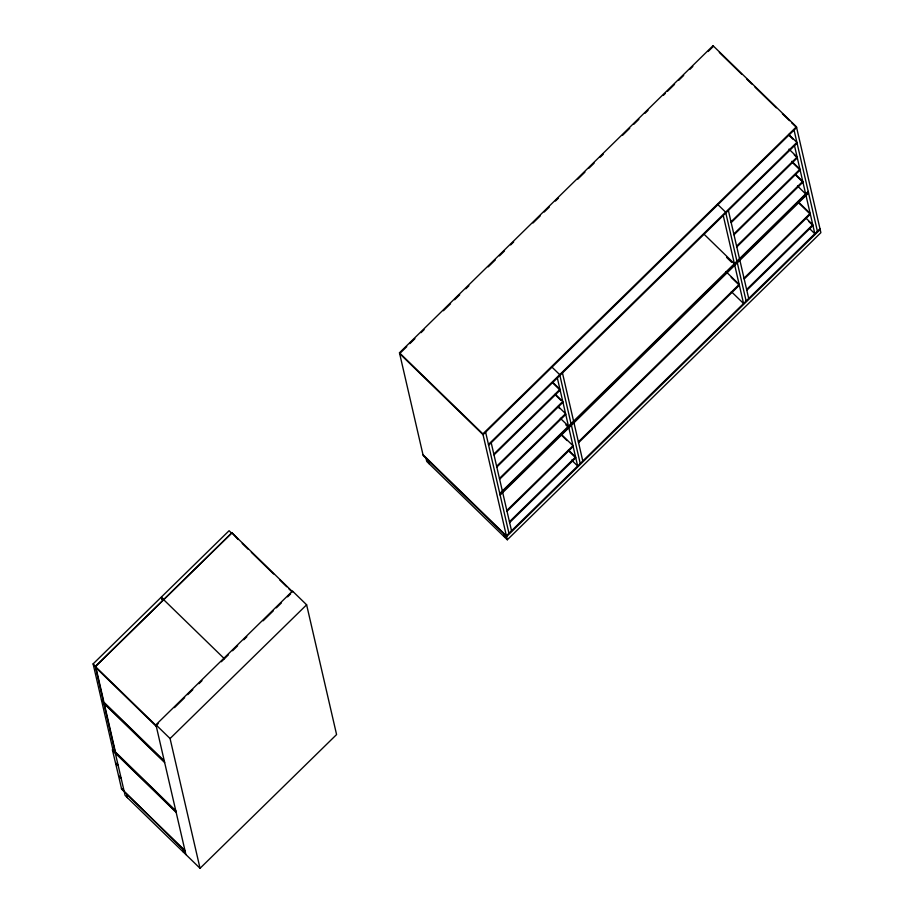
<?xml version="1.0" encoding="UTF-8"?>
<svg xmlns="http://www.w3.org/2000/svg" width="914" height="914" viewBox="0 0 914 914"><rect width="100%" height="100%" fill="white"/><g stroke="black" fill="none" stroke-linecap="round" stroke-linejoin="round"><path stroke-width="1.37" d="M820.155 229.517L506.584 536.621L423.182 455.538L399.464 352.804L713.034 45.7L796.437 126.783L820.886 232.67L507.316 539.774L426.735 461.433L426.004 458.28M406.776 346.635L399.658 353.615L483.049 434.698L796.62 127.594L791.535 122.659M409.838 343.641L414.922 338.66M421.034 332.673L424.085 329.68M443.427 310.737L450.556 303.756M454.624 299.769L459.719 294.788M465.832 288.801L468.882 285.808M488.225 266.865L495.354 259.884M499.421 255.897L504.517 250.916M510.629 244.929L513.679 241.936M533.022 222.993L540.151 216.012M544.218 212.025L549.314 207.044M555.415 201.057L558.477 198.064M577.819 179.121L584.949 172.14M589.016 168.153L594.111 163.172M600.212 157.185L603.274 154.192M622.617 135.249L629.735 128.268M633.813 124.281L638.897 119.3M645.01 113.313L648.06 110.32M663.336 95.364L665.369 93.377M667.414 91.377L674.532 84.396M678.611 80.409L683.695 75.428M689.807 69.441L692.858 66.448M708.133 51.492L710.167 49.505M710.658 49.025L713.228 46.511L713.034 45.7M164.28 760.928L101.397 699.747L93.114 663.884L160.818 597.585L163.366 600.052L95.662 666.363L103.625 700.844M161.39 597.025L229.094 530.714L231.642 533.193L163.937 599.493L161.39 597.025L162.029 599.778M115.198 752.473L95.342 666.5L231.893 532.771L292.674 591.872M185.896 854.556L155.94 724.791L292.491 591.061L306.624 604.805L336.581 734.57L200.04 868.3L125.115 795.454L124.384 792.301M158.168 723.602L156.134 725.602L95.342 666.5M174.471 707.642L184.662 697.656M187.724 694.663L192.808 689.67M198.932 683.683L201.983 680.69M221.348 661.736L228.477 654.744M232.556 650.757L237.651 645.764M243.764 639.777L246.826 636.784M263.129 620.812L273.309 610.838M276.371 607.844L281.466 602.852M287.579 596.865L290.641 593.871M200.04 868.3L170.073 738.535L306.624 604.805M507.316 539.774L482.866 433.887L796.437 126.783M488.453 444.444L796.882 142.367L788.748 134.449M488.636 445.255L797.077 143.178M493.823 454.098L559.962 389.33L552.833 382.395M730.994 221.816L797.134 157.048L788.988 149.131M494.006 454.909L560.145 390.141L553.016 383.206M731.177 222.628L797.316 157.859M496.633 466.266L562.761 401.497L555.643 394.562M733.805 233.984L799.944 169.216L791.798 161.298M496.816 467.077L562.955 402.309M733.988 234.795L800.127 170.027M499.444 478.433L565.572 413.654L558.454 406.73M736.615 246.152L802.743 181.372L795.626 174.448M499.627 479.244L565.766 414.465M736.798 246.963L802.938 182.183L795.808 175.26M499.764 493.469L808.205 191.392M499.958 494.28L808.387 192.203M500.141 495.091L808.582 193.014M506.836 510.469L572.975 445.689L561.779 434.813M744.007 278.187L810.147 213.408L797.933 201.537M507.019 511.28L573.158 446.5M744.202 278.998L810.33 214.219L798.116 202.348M578.379 441.885L739.163 284.425L725.933 271.561M578.573 442.696L739.346 285.237L731.2 277.319M509.441 521.768L575.58 457L568.462 450.076M746.624 289.487L812.752 224.718L805.634 217.795M509.635 522.58L575.763 457.811L568.645 450.888M746.807 290.298L812.946 225.53M819.961 228.706L506.39 535.81L422.999 454.726M719.329 52.441L741.7 74.205M746.784 79.141L751.868 84.088M754.918 87.059L776.283 107.818M782.384 113.759L789.502 120.682M788.931 135.261L793.009 139.225M794.266 154.889L796.3 156.865M791.981 162.109L799.11 169.033M797.499 185.988L805.634 193.905L794.506 145.692M808.867 221.576L811.929 224.547M809.747 228.786L814.831 233.733L806.011 195.527M717.479 204.245L725.625 212.162L746.132 301.014M703.837 234.007L734.376 263.7L723.248 215.487M726.607 257.405L731.691 262.352M731.36 291.657L743.573 303.528L734.753 265.323M551.576 366.731L559.711 374.649L580.23 463.501M554.809 394.391L560.922 400.321M557.62 406.547L559.654 408.535M560.328 418.269L568.462 426.187L557.334 377.973M565.789 424.839L568.839 427.809L577.659 466.014L571.558 460.073M561.961 435.624L567.046 440.571M399.464 352.804L482.866 433.887M238.154 539.5L231.893 532.771M242.21 543.43L248.288 549.348M251.327 552.296L273.617 573.969M279.695 579.876L286.779 586.777M288.813 588.742L291.852 591.701M163.617 599.641L224.398 658.743M93.114 663.884L95.662 666.363M155.94 724.791L170.073 738.535M95.536 667.311L156.317 726.413M103.693 702.638L164.474 761.739M103.876 703.449L164.657 762.55M175.785 810.764L112.902 749.583L101.465 700.021L104.002 702.5L115.45 752.062M175.979 811.575L112.365 749.72L118.534 775.678L121.082 778.145M112.559 750.531L176.162 812.386M115.61 763.007L118.157 765.486M115.644 763.144L118.18 765.624M121.128 778.374L118.58 775.895L121.471 788.428L124.018 790.896M184.982 850.591L121.379 788.748L185.176 851.402M794.06 130.108L817.402 231.219M728.378 210.46L739.506 258.673M739.883 260.296L748.703 298.501M562.464 372.946L573.592 421.16M573.969 422.782L582.789 460.987M491.195 442.742L502.334 490.955M502.7 492.577L511.532 530.783M485.62 432.185L508.961 533.296M504.037 534.153L504.768 537.306M428.266 460.485L428.997 463.638M182.629 848.923L183.36 852.088M126.646 794.506L127.377 797.659M115.267 752.965L124.201 791.49"/></g></svg>
